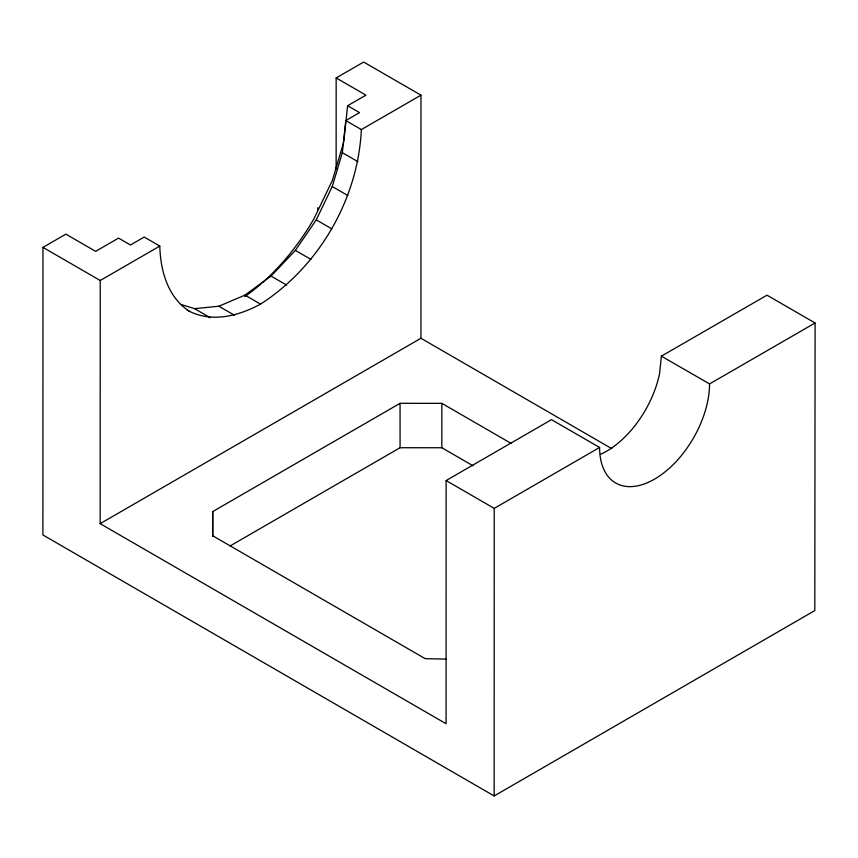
<?xml version="1.0" encoding="UTF-8"?>
<svg xmlns="http://www.w3.org/2000/svg" width="858" height="858" viewBox="0 0 858 858"><rect width="100%" height="100%" fill="white"/><g stroke="black" fill="none" stroke-linecap="round" stroke-linejoin="round"><path stroke-width="1.29" d="M336.143 168.962L336.164 77.928L363.653 62.044L420.978 95.163L361.368 129.579C357.99 199.195 319.133 266.398 260.542 304.118C238.814 315.819 212.559 322.887 189.286 311.25C167.557 296.954 160.521 270.72 159.792 246.074L144.208 237.065L130.47 245.002L118.554 238.116L95.656 251.351L65.873 234.137L42.964 247.372L42.9 534.963L494.154 795.956L814.81 610.574L815.1 322.983L766.998 295.184L661.389 356.145L659.566 373.595A77.746 44.852 -60 0 1 600.471 454.386M815.1 322.983L709.545 383.923A77.746 44.852 -60 0 1 654.547 479.129A77.746 44.852 -60 0 1 599.592 447.468L551.49 419.648L446.117 480.555L446.074 723.723L100.161 523.659L100.236 280.491L159.792 246.074M511.111 443.404L441.827 403.324L400.064 403.314L212.709 511.593L212.709 535.767L425.193 658.665L445.999 659.105M317.792 209.824L317.792 207.711M611.818 448.68L420.946 338.266L420.978 95.163M494.154 795.956L494.229 508.376L599.592 447.468M181.07 304.504L194.573 308.655L218.876 306.231L244.97 295.109L271.053 276.072L295.366 250.407L316.248 219.863L332.271 186.518L342.342 152.649L345.785 120.57L359.534 112.623L347.619 105.727L343.854 140.884M343.715 142.192L332.261 180.673L314.049 218.565A161.969 93.436 -60 0 1 262.698 282.443M347.619 105.727L365.948 95.152L336.164 77.928M100.161 523.659L420.946 338.266M230.073 545.978L400.075 447.726L441.838 447.737L473.015 465.776M661.389 356.145L709.545 383.923M345.785 120.57L361.368 129.579M342.342 152.649L357.925 161.658M332.271 186.518L347.844 195.527M316.248 219.863L331.821 228.871M295.366 250.407L310.939 259.416M271.053 276.072L286.626 285.081M244.97 295.109L260.542 304.118M218.876 306.231L234.459 315.24M194.573 308.655L210.156 317.664M187.055 309.963L189.286 311.25M42.964 247.372L100.236 280.491M446.117 480.555L494.229 508.376M441.827 403.324L441.838 447.737M400.064 403.314L400.075 447.726M212.709 511.593L212.709 536.411M261.669 283.354A161.969 93.436 -60 0 1 244.787 296.6"/></g></svg>
